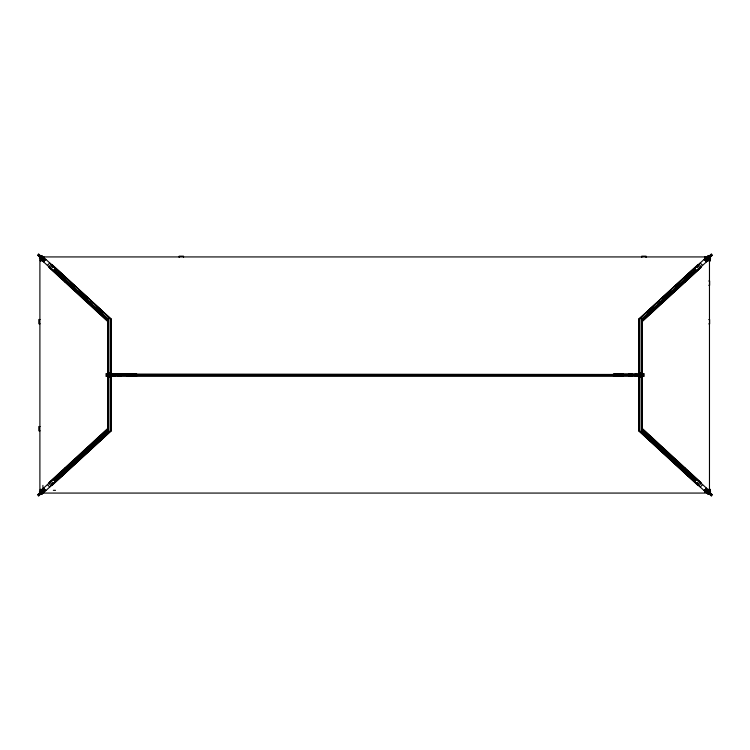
<?xml version="1.0" encoding="UTF-8"?>
<svg xmlns="http://www.w3.org/2000/svg" width="750" height="750" viewBox="0 0 750 750"><rect width="100%" height="100%" fill="white"/><g stroke="black" fill="none" stroke-linecap="round" stroke-linejoin="round"><path stroke-width="1.12" d="M64.603 281.803L65.1 280.912M64.959 280.903L65.241 279.272L66.834 278.569M683.166 471.431L684.759 470.728L685.031 469.266M684.891 469.209L685.397 468.197M59.634 277.228L60.206 276.403C59.325 276 62.437 273.225 61.866 274.284M690.366 472.772L689.794 473.597C690.347 474.309 687.834 476.325 688.134 475.716M54.441 272.438L55.238 271.528M55.041 271.753L55.584 271.106L71.953 286.181M55.678 270.966L108.291 319.434M55.875 270.75L108.525 319.247M56.962 269.606L55.359 271.341L108.037 319.866M693.038 480.394L694.472 478.866L641.728 430.116M694.959 478.247L694.416 478.894L641.962 430.134M695.559 477.562L694.763 478.472M107.841 321.637L49.031 267.459L49.913 266.625M51.431 265.012L51.956 264.506L110.747 318.666L110.747 431.334L51.956 485.494L51.431 484.988M698.447 264.872L698.044 264.506L639.253 318.666L639.253 431.334L698.044 485.494L698.569 484.988M700.087 483.375L700.969 482.541L642.159 428.363M37.884 255.375L38.878 254.297M38.363 255.806L39.347 254.738L38.428 255.872M38.625 256.05L39.609 254.972M39.441 258.103L41.728 255.6L56.409 269.062L54.094 271.537L39.384 258.056M40.134 257.438L41.119 256.359M39.656 258.309L41.944 255.806M40.819 258.066L41.812 256.988M41.044 258.272L42.028 257.194M41.166 258.384L42.159 257.306M40.95 259.491L41.597 258.778M42.581 257.7L43.237 256.988M41.822 258.984L42.806 257.906M41.953 259.097L42.938 258.019M42.844 259.913L43.819 258.825M42.262 260.691L42.919 259.988M43.903 258.909L44.55 258.197M43.388 260.409L44.372 259.331M43.734 260.738L44.719 259.659M43.537 261.863L45.825 259.359M47.438 265.434L49.725 262.941M48.844 266.728L51.131 264.225M50.109 267.881L52.406 265.387M51.225 268.903L53.512 266.4M53.241 270.75L55.528 268.256M53.709 271.181L55.997 268.678M694.003 481.322L696.291 478.819M694.472 481.744L696.759 479.25M696.487 483.6L698.775 481.097M697.594 484.612L699.891 482.119M698.869 485.775L701.156 483.272M700.275 487.059L702.562 484.566M704.175 490.641L706.462 488.137M705.281 490.341L706.266 489.262M705.628 490.669L706.613 489.591M705.45 491.803L706.097 491.091M707.081 490.012L707.737 489.309M706.181 491.175L707.156 490.087M707.062 491.981L708.047 490.903M707.194 492.094L708.178 491.016M706.763 493.012L707.419 492.3M708.403 491.222L709.05 490.509M707.841 492.694L708.834 491.616M707.972 492.806L708.956 491.728M708.188 493.012L709.181 491.934M708.056 494.194L710.344 491.691M710.559 491.897L708.272 494.4L693.591 480.938L695.906 478.463L710.616 491.944M710.391 495.028L711.375 493.95M711.572 494.128L710.588 495.206L711.638 494.194M711.122 495.703L712.116 494.625M107.841 428.363L49.031 482.541L49.913 483.375M49.303 482.747L107.841 428.822L107.841 321.159L49.303 267.253M53.316 479.428L108.15 428.916M53.569 479.709L108.478 429.131M53.634 479.784L108.478 429.262M53.719 479.869L108.478 429.431M108.037 430.134L55.584 478.894L55.041 478.247M56.962 480.394L55.528 478.866L108.272 430.116M55.528 478.866L108.478 430.172M108.291 430.566L55.734 479.091L108.291 430.678L108.291 319.322M108.525 430.753L55.931 479.306L108.525 430.856L108.525 319.144M59.222 477.816L64.912 472.575M80.25 458.438L83.691 455.278M98.288 441.825L100.013 440.241M53.072 483.731L55.387 481.687M57.731 479.531L65.053 472.688M67.519 470.503L74.4 464.175M78.703 460.209L88.153 451.5M90.741 449.119L93.319 446.653M96.759 443.578L103.631 437.241M108.797 432.488L110.512 430.809M51.731 485.212L110.269 431.288M51.741 485.325L110.747 430.978M639.497 318.741L698.194 264.675L639.253 319.022M639.487 319.191L641.203 317.512M646.369 312.759L653.241 306.422M656.681 303.347L659.259 300.881M661.847 298.5L671.297 289.791M675.6 285.825L682.481 279.497M684.947 277.312L692.269 270.469M694.612 268.312L696.928 266.269M649.988 309.759L651.712 308.175M666.309 294.722L669.75 291.562M685.087 277.425L690.778 272.184M641.475 319.247L694.125 270.75M641.709 319.434L694.322 270.966M641.522 319.828L647.475 314.344M650.869 311.222L656.812 305.747M658.509 304.181L667.003 296.353M668.7 294.788L675.497 288.534M678.047 286.181L694.416 271.106L694.959 271.753M641.728 319.884L694.472 271.134M641.962 319.866L694.641 271.341L693.038 269.606M641.522 320.738L696.366 270.216M641.522 320.869L696.431 270.291M641.728 320.803L696.487 270.356M641.85 321.084L696.684 270.572M642.159 321.637L700.969 267.459L642.159 321.178L642.159 428.822L700.697 482.747M39.384 491.944L54.122 478.444L56.381 480.966L41.672 494.447L39.441 491.897M37.5 494.981L44.184 488.85M38.484 496.059L45.169 489.928M704.831 260.072L711.516 253.941M705.816 261.15L712.5 255.019M710.616 258.056L695.878 271.556L693.619 269.034L708.328 255.553L710.559 258.103M42.103 256.931L707.259 256.931M40.341 259.894L42.544 259.894M708.103 259.894L710.316 259.894L710.297 260.822L707.025 260.822M40.341 260.822L43.613 260.822M708.806 281.006L709.641 281.006L709.641 285.291L708.806 285.291M40.069 319.5L38.803 319.5L38.803 323.784L40.069 323.784M708.806 319.584L709.641 319.584L709.641 323.869L708.806 323.869M108.291 372.825L110.503 372.825M639.497 372.825L641.709 372.825M105.816 373.931L136.65 373.931L136.65 376.069M644.306 373.931L613.472 373.931L613.472 376.069M110.569 374.137L638.925 374.494M107.841 374.541L108.478 374.438M641.522 374.438L642.159 374.541M136.341 374.662L614.325 374.662M136.341 374.878L614.325 374.878L135.853 375M136.341 375.272L614.325 375.272M107.841 375.459L108.15 429.028M110.569 375.647L638.925 375.647M105.816 376.069L644.306 376.069M108.291 377.175L110.503 377.175M639.497 377.175L641.709 377.175M40.069 426.534L38.803 426.534L38.803 430.819L40.069 430.819M40.341 489.403L42.544 489.403M708.103 489.403L710.316 489.403L710.297 490.331L708.103 490.331M40.341 490.331L41.278 490.331M53.344 490.331L55.519 490.331M704.569 492.234L705.572 492.197L705.572 491.372M42.103 493.069L707.259 493.069M688.134 274.284C687.562 273.328 690.675 275.963 689.794 276.403L690.366 277.228M61.866 475.716C62.166 476.325 59.653 474.309 60.206 473.597L59.634 472.772M705.816 488.85L712.5 494.981M704.831 489.928L711.516 496.059M38.484 253.941L45.169 260.072M37.5 255.019L44.184 261.15M641.85 428.916L696.684 479.428M641.522 429.131L696.431 479.709M641.522 429.262L696.366 479.784M641.522 429.431L696.281 479.869M641.522 430.172L694.472 478.866M641.709 430.566L694.266 479.091L641.709 430.678L641.709 319.322M641.475 430.753L694.125 479.25L641.475 430.856L641.475 319.144M649.988 440.241L651.712 441.825M666.309 455.278L669.75 458.438M685.087 472.575L690.778 477.816M639.487 430.809L641.203 432.488M646.369 437.241L653.241 443.578M656.681 446.653L659.259 449.119M661.847 451.5L671.297 460.209M675.6 464.175L682.481 470.503M684.947 472.688L692.269 479.531M694.612 481.687L696.928 483.731M639.731 431.288L698.269 485.212M639.253 430.978L698.259 485.325M110.503 318.741L51.806 264.675L110.747 319.022M53.072 266.269L55.387 268.312M57.731 270.469L65.053 277.312M67.519 279.497L74.4 285.825M78.703 289.791L88.153 298.5M90.741 300.881L93.319 303.347M96.759 306.422L103.631 312.759M108.797 317.512L110.512 319.191M59.222 272.184L64.912 277.425M80.25 291.562L83.691 294.722M98.288 308.175L100.013 309.759M74.503 288.534L81.3 294.788M82.997 296.353L91.491 304.181M93.188 305.747L99.131 311.222M102.525 314.344L108.478 319.828M55.528 271.134L108.272 319.884M53.634 270.216L108.478 320.738M53.569 270.291L108.478 320.869M53.512 270.356L108.272 320.803M53.316 270.572L108.15 321.084M694.763 271.528L695.559 272.438M55.238 478.472L54.441 477.562M711.122 254.297L712.116 255.375M711.638 255.806L710.653 254.738L711.572 255.872M710.391 254.972L711.375 256.05M708.881 256.359L709.866 257.438M708.056 255.806L710.344 258.309M708.188 256.988L709.181 258.066M707.972 257.194L708.956 258.272M707.841 257.306L708.834 258.384M706.763 256.988L707.419 257.7M708.403 258.778L709.05 259.491M707.194 257.906L708.178 258.984M707.062 258.019L708.047 259.097M706.172 258.844L707.166 259.903M705.45 258.197L706.097 258.909M707.081 259.988L707.737 260.691M705.628 259.331L706.613 260.409M705.281 259.659L706.266 260.738M704.175 259.359L706.462 261.863M700.275 262.941L702.562 265.434M698.869 264.225L701.156 266.728M697.594 265.387L699.891 267.881M696.487 266.4L698.775 268.903M694.472 268.256L696.759 270.75M694.003 268.678L696.291 271.181M53.709 478.819L55.997 481.322M53.241 479.25L55.528 481.744M51.225 481.097L53.512 483.6M50.109 482.119L52.406 484.612M48.844 483.272L51.131 485.775M47.438 484.566L49.725 487.059M43.537 488.137L45.825 490.641M43.734 489.262L44.719 490.341M43.388 489.591L44.372 490.669M42.262 489.309L42.919 490.012L42.909 485.391M43.903 491.091L44.55 491.803M42.844 490.087L43.819 491.175M41.953 490.903L42.938 491.981M41.822 491.016L42.806 492.094M40.95 490.509L41.597 491.222M42.581 492.3L43.237 493.012M41.166 491.616L42.159 492.694M41.044 491.728L42.028 492.806M40.819 491.934L41.812 493.012M39.656 491.691L41.944 494.194M38.625 493.95L39.609 495.028M38.428 494.128L39.413 495.206L38.363 494.194M37.884 494.625L38.878 495.703M700.087 266.625L700.697 267.253M698.044 264.506L698.569 265.012M685.397 281.803L684.9 280.912M685.041 280.903L684.759 279.272L683.166 278.569M66.834 471.431L65.241 470.728L64.969 469.266M65.109 469.209L64.603 468.197M710.25 259.894L710.25 260.822M710.25 489.403L710.25 490.331M709.472 258.047L709.472 491.953M705.572 257.747L705.572 256.866L704.569 256.922L704.569 260.325M704.569 489.928L704.569 492.253M646.041 257.419L646.041 256.163L641.756 256.163L641.756 257.419M643.8 373.931L643.8 376.069M642.666 373.931L642.666 376.069M641.962 319.509L641.962 430.491M641.541 373.931L641.541 376.069M641.325 373.931L641.325 376.069M641.119 373.931L641.119 376.069M640.641 373.931L640.641 376.069M639.731 318.609L639.731 431.391M639.497 318.637L639.497 431.363M639.356 320.203L639.356 374.541L110.569 374.494L110.644 320.203M639.356 429.797L639.356 375.459L110.569 375.487L110.644 429.797M639.056 320.212L639.056 429.788M638.925 375.009L638.925 376.012M638.7 318.825L638.7 431.072M638.109 373.931L638.109 376.069M636.019 373.931L635.887 376.069M635.737 373.931L635.737 376.069M635.438 373.931L635.438 376.069M635.259 373.931L635.259 376.069M631.866 373.931L631.866 376.069M631.697 373.931L631.697 376.069M630.806 373.931L630.806 376.069M630.553 373.931L630.45 376.069M629.972 373.931L629.972 376.069M628.95 373.931L628.95 376.069M623.278 373.931L623.278 376.069M621.872 373.931L621.872 376.069M620.513 373.931L620.513 376.069M619.847 373.931L619.847 376.069M619.416 373.931L619.416 376.069M618.975 373.931L618.975 376.069M618.759 373.931L618.759 376.069M618.281 373.931L618.281 376.069M617.953 373.931L617.953 376.069M617.775 373.931L617.775 376.069M617.663 373.931L617.663 376.069M616.678 373.931L616.678 376.069M616.472 373.931L616.472 376.069M615.703 373.931L615.703 376.069M614.728 373.931L614.728 376.069M614.147 373.931L614.147 376.069M183.497 257.419L183.497 256.163L179.213 256.163L179.213 257.419M135.975 373.931L135.975 376.069M135.394 373.931L135.394 376.069M134.419 373.931L134.419 376.069M133.65 373.931L133.65 376.069M133.434 373.931L133.434 376.069M132.459 373.931L132.459 376.069M132.347 373.931L132.347 376.069M132.159 373.931L132.159 376.069M131.831 373.931L131.831 376.069M131.353 373.931L131.353 376.069M131.147 373.931L131.147 376.069M130.706 373.931L130.706 376.069M130.266 373.931L130.266 376.069M129.6 373.931L129.6 376.069M128.25 373.931L128.25 376.069M126.844 373.931L126.844 376.069M121.172 373.931L121.172 376.069M120.15 373.931L120.15 376.069M119.672 373.931L119.672 376.069M119.569 373.931L119.569 376.069M119.316 373.931L119.316 376.069M118.416 373.931L118.416 376.069M118.247 373.931L118.247 376.069M114.862 373.931L114.862 376.069M114.675 373.931L114.675 376.069M114.384 373.931L114.384 376.069M114.234 373.931L114.234 376.069M114.103 373.931L114.103 376.069M112.013 373.931L112.013 376.069M111.3 318.825L111.3 431.072M110.944 320.212L110.944 429.788M110.503 318.637L110.503 431.363M110.269 318.609L110.269 431.391M109.472 373.931L109.472 376.069M109.003 373.931L109.003 376.069M108.797 373.931L108.797 376.069M108.572 373.931L108.572 376.069M108.15 320.972L108.15 374.541M108.037 319.509L108.037 430.491M107.456 373.931L107.456 376.069M106.312 373.931L106.312 376.069M43.913 257.747L43.913 256.866L42.909 256.922L42.909 257.747M43.913 491.372L43.913 492.234M40.387 259.894L40.387 260.822M40.387 489.403L40.387 490.331M39.9 256.931L39.9 493.069"/></g></svg>
